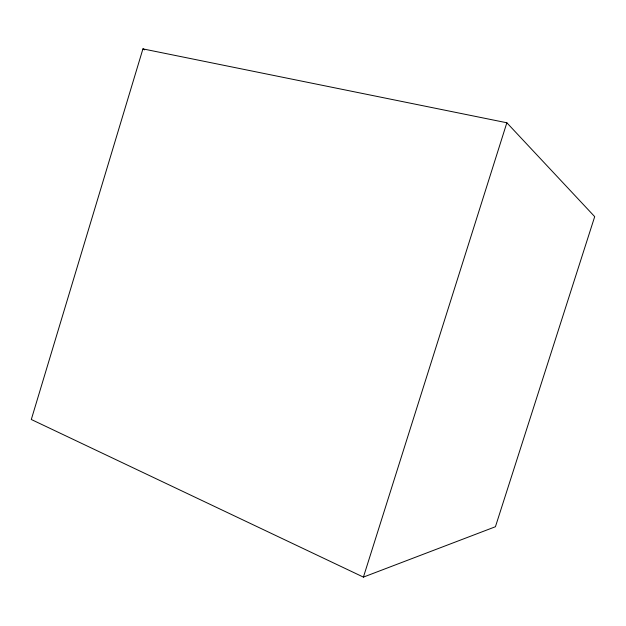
<?xml version="1.0" encoding="UTF-8"?>
<svg xmlns="http://www.w3.org/2000/svg" width="626" height="626" viewBox="0 0 626 626"><rect width="100%" height="100%" fill="white"/><g stroke="black" fill="none" stroke-linecap="round" stroke-linejoin="round"><path stroke-width="0.94" d="M142.931 48.891L31.3 419.49L363.409 577.109L495.432 526.732L594.7 216.643L506.849 122.774L142.931 48.891L144.622 49.869M363.409 577.109L506.849 122.774"/></g></svg>
